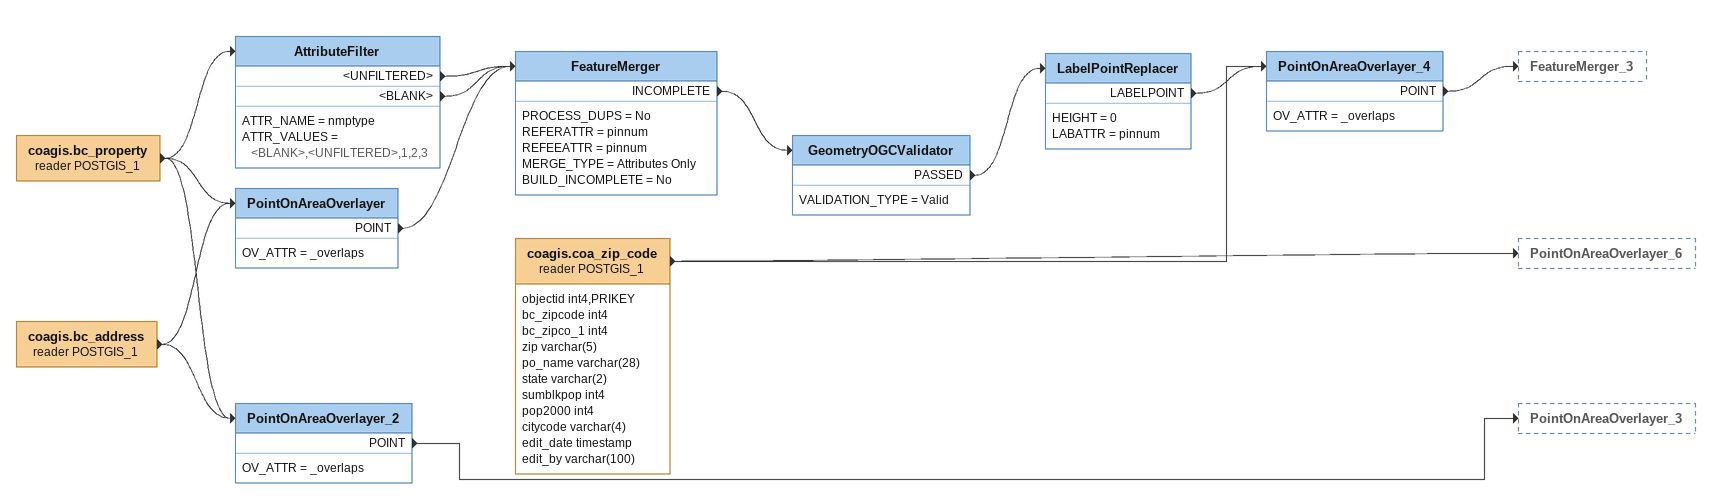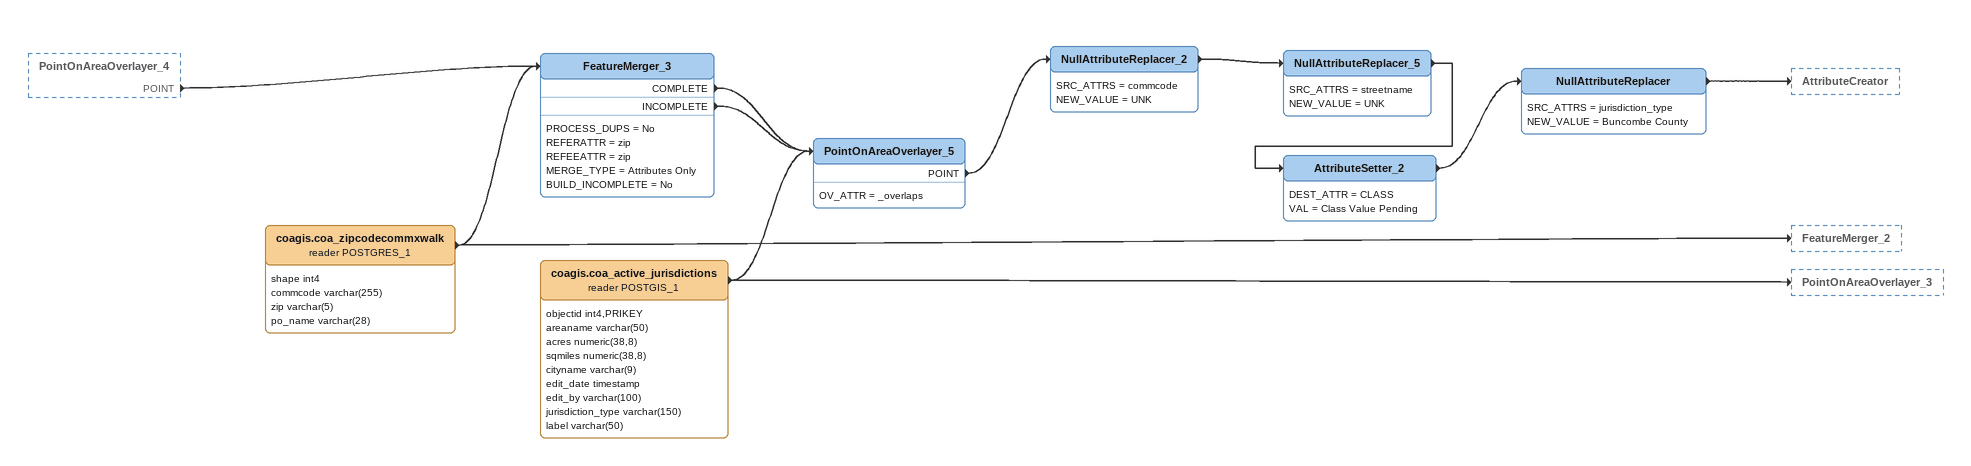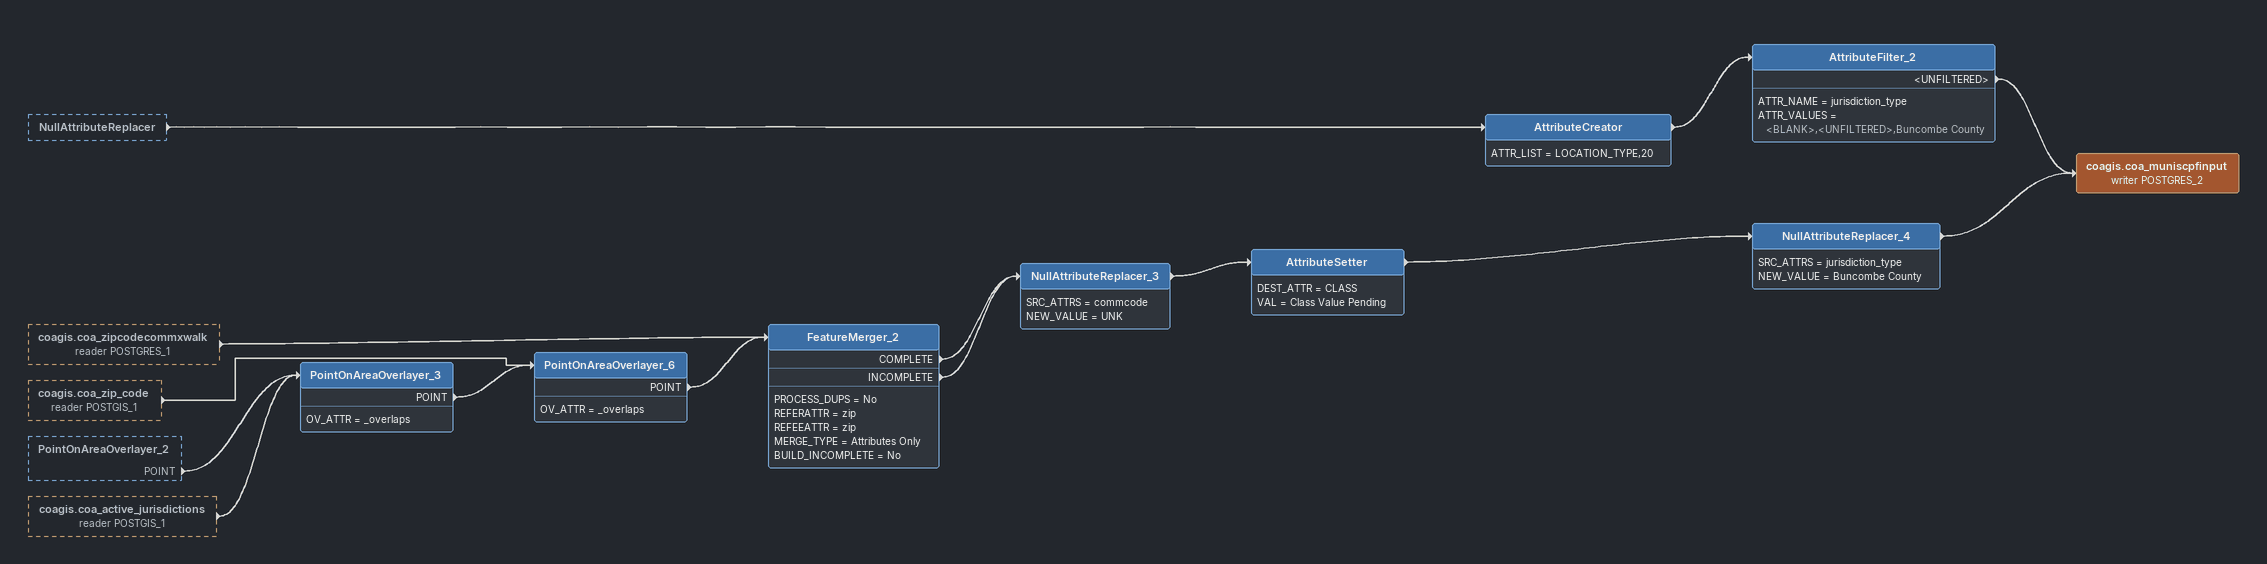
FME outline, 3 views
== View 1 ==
coagis.bc_property (reader POSTGIS_1)
    -> AttributeFilter
    -> PointOnAreaOverlayer
    -> PointOnAreaOverlayer_2
AttributeFilter
    ATTR_NAME = nmptype
    ATTR_VALUES = <BLANK>,<UNFILTERED>,1,2,3
    <UNFILTERED> -> FeatureMerger
    <BLANK> -> FeatureMerger
coagis.bc_address (reader POSTGIS_1)
    -> PointOnAreaOverlayer
    -> PointOnAreaOverlayer_2
PointOnAreaOverlayer
    OV_ATTR = _overlaps
    POINT -> FeatureMerger
FeatureMerger
    PROCESS_DUPS = No
    REFERATTR = pinnum
    REFEEATTR = pinnum
    MERGE_TYPE = Attributes Only
    BUILD_INCOMPLETE = No
    INCOMPLETE -> GeometryOGCValidator
GeometryOGCValidator
    VALIDATION_TYPE = Valid
    PASSED -> LabelPointReplacer
LabelPointReplacer
    HEIGHT = 0
    LABATTR = pinnum
    LABELPOINT -> PointOnAreaOverlayer_4
PointOnAreaOverlayer_2
    OV_ATTR = _overlaps
    POINT -> PointOnAreaOverlayer_3
coagis.coa_zip_code (reader POSTGIS_1)
    attributes: objectid int4,PRIKEY, bc_zipcode int4, bc_zipco_1 int4, zip varchar(5), po_name varchar(28), state varchar(2), sumblkpop int4, pop2000 int4, citycode varchar(4), edit_date timestamp, edit_by varchar(100)
    -> PointOnAreaOverlayer_4
    -> PointOnAreaOverlayer_6
PointOnAreaOverlayer_4
    OV_ATTR = _overlaps
    POINT -> FeatureMerger_3

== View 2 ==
PointOnAreaOverlayer_4 [outside]
    POINT -> FeatureMerger_3
coagis.coa_zipcodecommxwalk (reader POSTGRES_1)
    attributes: shape int4, commcode varchar(255), zip varchar(5), po_name varchar(28)
    -> FeatureMerger_3
    -> FeatureMerger_2
FeatureMerger_3
    PROCESS_DUPS = No
    REFERATTR = zip
    REFEEATTR = zip
    MERGE_TYPE = Attributes Only
    BUILD_INCOMPLETE = No
    COMPLETE -> PointOnAreaOverlayer_5
    INCOMPLETE -> PointOnAreaOverlayer_5
coagis.coa_active_jurisdictions (reader POSTGIS_1)
    attributes: objectid int4,PRIKEY, areaname varchar(50), acres numeric(38,8), sqmiles numeric(38,8), cityname varchar(9), edit_date timestamp, edit_by varchar(100), jurisdiction_type varchar(150), label varchar(50)
    -> PointOnAreaOverlayer_3
    -> PointOnAreaOverlayer_5
PointOnAreaOverlayer_5
    OV_ATTR = _overlaps
    POINT -> NullAttributeReplacer_2
NullAttributeReplacer_2
    SRC_ATTRS = commcode
    NEW_VALUE = UNK
    -> NullAttributeReplacer_5
NullAttributeReplacer_5
    SRC_ATTRS = streetname
    NEW_VALUE = UNK
    -> AttributeSetter_2
AttributeSetter_2
    DEST_ATTR = CLASS
    VAL = Class Value Pending
    -> NullAttributeReplacer
NullAttributeReplacer
    SRC_ATTRS = jurisdiction_type
    NEW_VALUE = Buncombe County
    -> AttributeCreator

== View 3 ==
NullAttributeReplacer [outside]
    -> AttributeCreator
coagis.coa_zipcodecommxwalk (reader POSTGRES_1) [outside]
    -> FeatureMerger_2
coagis.coa_zip_code (reader POSTGIS_1) [outside]
    -> PointOnAreaOverlayer_6
PointOnAreaOverlayer_2 [outside]
    POINT -> PointOnAreaOverlayer_3
coagis.coa_active_jurisdictions (reader POSTGIS_1) [outside]
    -> PointOnAreaOverlayer_3
AttributeCreator
    ATTR_LIST = LOCATION_TYPE,20
    -> AttributeFilter_2
AttributeFilter_2
    ATTR_NAME = jurisdiction_type
    ATTR_VALUES = <BLANK>,<UNFILTERED>,Buncombe County
    <UNFILTERED> -> coagis.coa_muniscpfinput (writer POSTGRES_2)
PointOnAreaOverlayer_3
    OV_ATTR = _overlaps
    POINT -> PointOnAreaOverlayer_6
PointOnAreaOverlayer_6
    OV_ATTR = _overlaps
    POINT -> FeatureMerger_2
FeatureMerger_2
    PROCESS_DUPS = No
    REFERATTR = zip
    REFEEATTR = zip
    MERGE_TYPE = Attributes Only
    BUILD_INCOMPLETE = No
    COMPLETE -> NullAttributeReplacer_3
    INCOMPLETE -> NullAttributeReplacer_3
NullAttributeReplacer_3
    SRC_ATTRS = commcode
    NEW_VALUE = UNK
    -> AttributeSetter
AttributeSetter
    DEST_ATTR = CLASS
    VAL = Class Value Pending
    -> NullAttributeReplacer_4
NullAttributeReplacer_4
    SRC_ATTRS = jurisdiction_type
    NEW_VALUE = Buncombe County
    -> coagis.coa_muniscpfinput (writer POSTGRES_2)
coagis.coa_muniscpfinput (writer POSTGRES_2)
